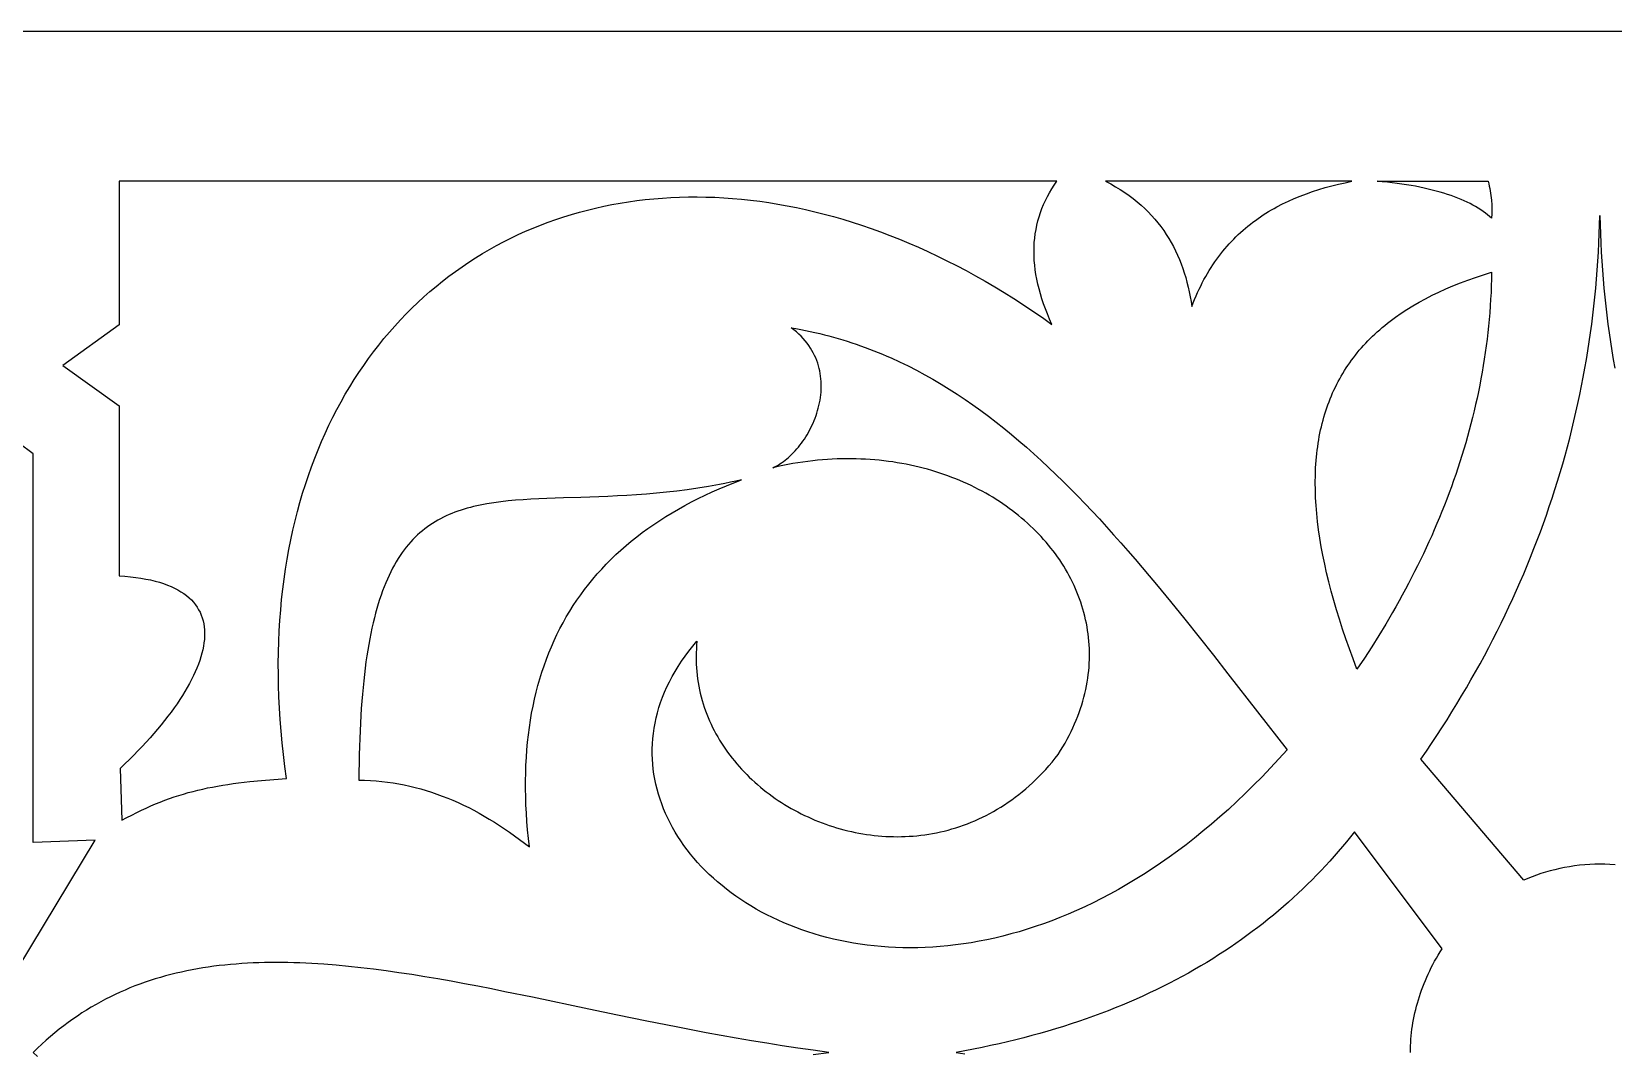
# Model space of a CAD drawing. Extents: x -186 to 189, y -31 to 29.
# Drawn here: x 95.76 to 142.24, y -1.28 to 28.72 of the extents above; entities that cross this region are included whole.
import ezdxf

# ---------------------------------------------------------------- set-up
doc = ezdxf.new("R2010")
doc.units = 0
doc.header["$MEASUREMENT"] = 0
doc.layers.add('LAYER_1', color=18, linetype='CONTINUOUS')

msp = doc.modelspace()

# ---------------------------------------------------------------- linework, layer by layer
at = {"layer": 'LAYER_1'}
for points in [[(-186.282, -31.278), (188.718, -31.278), (188.718, 28.722), (-186.282, 28.722)], [(96.684, 18.91), (98.331, 17.719), (98.331, 13.41), (98.331, 12.727), (98.502, 12.715), (98.666, 12.7), (98.824, 12.682), (98.976, 12.66), (99.121, 12.634), (99.26, 12.606), (99.392, 12.574), (99.519, 12.538), (99.639, 12.5), (99.754, 12.458), (99.862, 12.413), (99.964, 12.366), (100.061, 12.315), (100.151, 12.261), (100.236, 12.204), (100.315, 12.145), (100.388, 12.083), (100.456, 12.018), (100.518, 11.95), (100.574, 11.88), (100.625, 11.808), (100.671, 11.733), (100.711, 11.655), (100.746, 11.575), (100.775, 11.493), (100.799, 11.408), (100.819, 11.321), (100.833, 11.233), (100.841, 11.142), (100.845, 11.049), (100.844, 10.954), (100.838, 10.857), (100.827, 10.758), (100.812, 10.657), (100.791, 10.555), (100.766, 10.451), (100.736, 10.345), (100.702, 10.238), (100.663, 10.129), (100.62, 10.018), (100.572, 9.907), (100.52, 9.794), (100.463, 9.679), (100.402, 9.563), (100.337, 9.446), (100.268, 9.328), (100.194, 9.209), (100.117, 9.089), (100.035, 8.968), (99.95, 8.845), (99.86, 8.722), (99.767, 8.599), (99.67, 8.474), (99.569, 8.349), (99.465, 8.223), (99.356, 8.096), (99.245, 7.969), (99.129, 7.841), (99.011, 7.713), (98.888, 7.585), (98.763, 7.456), (98.634, 7.327), (98.501, 7.198), (98.366, 7.069), (98.418, 5.545), (98.564, 5.623), (98.708, 5.698), (98.85, 5.769), (98.991, 5.837), (99.131, 5.902), (99.269, 5.963), (99.407, 6.022), (99.544, 6.078), (99.681, 6.13), (99.817, 6.18), (99.954, 6.228), (100.091, 6.272), (100.229, 6.315), (100.367, 6.355), (100.507, 6.392), (100.647, 6.428), (100.789, 6.461), (100.933, 6.492), (101.079, 6.521), (101.227, 6.549), (101.377, 6.575), (101.53, 6.599), (101.686, 6.622), (101.845, 6.643), (102.007, 6.662), (102.173, 6.681), (102.516, 6.715), (102.875, 6.744), (103.253, 6.771), (103.205, 7.123), (103.163, 7.472), (103.126, 7.819), (103.094, 8.162), (103.067, 8.502), (103.046, 8.839), (103.03, 9.172), (103.019, 9.503), (103.013, 9.83), (103.012, 10.154), (103.016, 10.475), (103.025, 10.793), (103.039, 11.107), (103.058, 11.418), (103.082, 11.726), (103.11, 12.03), (103.144, 12.331), (103.181, 12.629), (103.224, 12.923), (103.271, 13.214), (103.323, 13.502), (103.379, 13.786), (103.439, 14.066), (103.504, 14.343), (103.574, 14.616), (103.648, 14.886), (103.726, 15.153), (103.808, 15.415), (103.894, 15.674), (103.985, 15.93), (104.08, 16.182), (104.178, 16.43), (104.281, 16.675), (104.388, 16.915), (104.498, 17.152), (104.613, 17.386), (104.731, 17.615), (104.854, 17.841), (104.979, 18.063), (105.109, 18.281), (105.242, 18.496), (105.379, 18.706), (105.52, 18.913), (105.664, 19.115), (105.811, 19.314), (105.962, 19.509), (106.116, 19.7), (106.274, 19.887), (106.435, 20.069), (106.599, 20.248), (106.766, 20.423), (106.937, 20.594), (107.11, 20.76), (107.287, 20.923), (107.467, 21.081), (107.649, 21.235), (107.835, 21.385), (108.024, 21.531), (108.215, 21.673), (108.409, 21.81), (108.606, 21.943), (108.806, 22.072), (109.008, 22.197), (109.213, 22.317), (109.421, 22.433), (109.631, 22.545), (109.843, 22.652), (110.058, 22.755), (110.276, 22.853), (110.496, 22.947), (110.718, 23.037), (110.942, 23.122), (111.169, 23.202), (111.397, 23.278), (111.628, 23.35), (111.861, 23.417), (112.096, 23.479), (112.333, 23.537), (112.572, 23.59), (112.813, 23.639), (113.056, 23.682), (113.301, 23.722), (113.547, 23.756), (113.795, 23.786), (114.045, 23.811), (114.296, 23.831), (114.549, 23.847), (114.804, 23.857), (115.06, 23.863), (115.317, 23.864), (115.576, 23.861), (115.837, 23.852), (116.098, 23.838), (116.361, 23.82), (116.625, 23.796), (116.891, 23.768), (117.157, 23.735), (117.425, 23.696), (117.693, 23.653), (117.963, 23.604), (118.234, 23.551), (118.505, 23.492), (118.778, 23.428), (119.051, 23.36), (119.325, 23.286), (119.6, 23.207), (119.876, 23.122), (120.152, 23.033), (120.429, 22.938), (120.706, 22.838), (120.984, 22.733), (121.262, 22.622), (121.541, 22.506), (121.82, 22.385), (122.1, 22.259), (122.38, 22.127), (122.66, 21.99), (122.94, 21.847), (123.22, 21.699), (123.501, 21.545), (123.782, 21.386), (124.062, 21.222), (124.343, 21.052), (124.624, 20.876), (124.904, 20.695), (125.184, 20.509), (125.465, 20.316), (125.745, 20.119), (125.676, 20.271), (125.612, 20.423), (125.553, 20.573), (125.498, 20.722), (125.449, 20.869), (125.404, 21.015), (125.364, 21.159), (125.329, 21.302), (125.299, 21.444), (125.274, 21.584), (125.253, 21.723), (125.237, 21.86), (125.225, 21.996), (125.219, 22.131), (125.217, 22.264), (125.219, 22.396), (125.226, 22.526), (125.238, 22.655), (125.255, 22.783), (125.276, 22.91), (125.302, 23.035), (125.332, 23.158), (125.367, 23.281), (125.407, 23.402), (125.451, 23.522), (125.499, 23.64), (125.552, 23.757), (125.61, 23.873), (125.672, 23.987), (125.738, 24.1), (125.809, 24.212), (125.885, 24.323), (98.331, 24.323), (98.331, 20.101)], [(134.557, 24.323), (127.322, 24.323), (127.47, 24.245), (127.612, 24.164), (127.75, 24.081), (127.882, 23.994), (128.009, 23.906), (128.132, 23.814), (128.249, 23.72), (128.362, 23.623), (128.47, 23.524), (128.574, 23.422), (128.673, 23.318), (128.768, 23.212), (128.859, 23.103), (128.945, 22.992), (129.027, 22.878), (129.105, 22.763), (129.178, 22.645), (129.248, 22.525), (129.314, 22.403), (129.377, 22.278), (129.435, 22.152), (129.49, 22.024), (129.541, 21.894), (129.589, 21.762), (129.633, 21.628), (129.674, 21.492), (129.712, 21.355), (129.746, 21.215), (129.777, 21.074), (129.806, 20.932), (129.831, 20.788), (129.853, 20.642), (129.894, 20.747), (129.935, 20.85), (129.978, 20.952), (130.022, 21.051), (130.068, 21.149), (130.115, 21.245), (130.162, 21.34), (130.211, 21.432), (130.262, 21.523), (130.313, 21.612), (130.366, 21.7), (130.42, 21.786), (130.474, 21.87), (130.531, 21.952), (130.588, 22.033), (130.646, 22.112), (130.705, 22.19), (130.766, 22.266), (130.828, 22.341), (130.89, 22.414), (130.954, 22.485), (131.019, 22.555), (131.085, 22.624), (131.152, 22.691), (131.22, 22.756), (131.289, 22.82), (131.359, 22.883), (131.43, 22.944), (131.502, 23.003), (131.574, 23.062), (131.648, 23.119), (131.723, 23.174), (131.799, 23.229), (131.876, 23.281), (131.953, 23.333), (132.032, 23.383), (132.111, 23.432), (132.192, 23.48), (132.273, 23.526), (132.355, 23.572), (132.522, 23.658), (132.692, 23.74), (132.865, 23.818), (133.041, 23.89), (133.221, 23.959), (133.403, 24.022), (133.589, 24.082), (133.777, 24.138), (133.968, 24.19), (134.162, 24.238), (134.358, 24.282)], [(138.66, 23.239), (138.603, 23.29), (138.543, 23.341), (138.479, 23.39), (138.413, 23.439), (138.343, 23.487), (138.27, 23.533), (138.193, 23.579), (138.114, 23.623), (138.031, 23.667), (137.945, 23.709), (137.857, 23.75), (137.765, 23.79), (137.669, 23.829), (137.571, 23.867), (137.47, 23.903), (137.366, 23.938), (137.259, 23.972), (137.148, 24.005), (137.035, 24.037), (136.919, 24.067), (136.8, 24.096), (136.678, 24.124), (136.553, 24.15), (136.425, 24.175), (136.295, 24.198), (136.161, 24.22), (136.025, 24.241), (135.886, 24.26), (135.744, 24.278), (135.599, 24.295), (135.451, 24.309), (135.301, 24.323), (138.559, 24.323), (138.577, 24.253), (138.593, 24.183), (138.608, 24.114), (138.621, 24.044), (138.632, 23.975), (138.642, 23.906), (138.657, 23.768), (138.666, 23.632), (138.669, 23.499), (138.667, 23.367)], [(134.705, 9.983), (134.591, 10.284), (134.483, 10.581), (134.38, 10.875), (134.283, 11.164), (134.191, 11.449), (134.105, 11.729), (134.025, 12.006), (133.95, 12.279), (133.88, 12.548), (133.816, 12.813), (133.758, 13.074), (133.705, 13.331), (133.658, 13.584), (133.616, 13.833), (133.58, 14.078), (133.55, 14.32), (133.525, 14.557), (133.506, 14.791), (133.492, 15.021), (133.484, 15.247), (133.481, 15.469), (133.484, 15.687), (133.493, 15.902), (133.507, 16.113), (133.526, 16.32), (133.538, 16.422), (133.552, 16.523), (133.566, 16.623), (133.583, 16.723), (133.6, 16.821), (133.619, 16.919), (133.639, 17.015), (133.661, 17.111), (133.684, 17.206), (133.709, 17.3), (133.735, 17.393), (133.762, 17.485), (133.791, 17.576), (133.821, 17.666), (133.852, 17.756), (133.885, 17.844), (133.92, 17.932), (133.955, 18.018), (133.992, 18.104), (134.031, 18.189), (134.071, 18.273), (134.112, 18.356), (134.155, 18.438), (134.199, 18.519), (134.244, 18.6), (134.291, 18.679), (134.34, 18.758), (134.389, 18.836), (134.44, 18.912), (134.493, 18.989), (134.547, 19.064), (134.602, 19.138), (134.659, 19.211), (134.717, 19.284), (134.776, 19.356), (134.837, 19.426), (134.9, 19.496), (134.963, 19.565), (135.029, 19.634), (135.095, 19.701), (135.163, 19.768), (135.232, 19.833), (135.303, 19.898), (135.375, 19.962), (135.449, 20.025), (135.524, 20.088), (135.6, 20.149), (135.678, 20.21), (135.757, 20.27), (135.838, 20.329), (136.003, 20.444), (136.174, 20.556), (136.35, 20.665), (136.533, 20.771), (136.72, 20.873), (136.914, 20.972), (137.113, 21.068), (137.318, 21.16), (137.528, 21.25), (137.744, 21.336), (137.966, 21.419), (138.193, 21.499), (138.426, 21.575), (138.664, 21.649), (138.66, 21.45), (138.654, 21.252), (138.646, 21.053), (138.635, 20.856), (138.623, 20.659), (138.608, 20.462), (138.592, 20.266), (138.573, 20.07), (138.552, 19.875), (138.529, 19.68), (138.505, 19.486), (138.478, 19.292), (138.449, 19.099), (138.419, 18.906), (138.386, 18.714), (138.351, 18.522), (138.315, 18.331), (138.277, 18.14), (138.236, 17.95), (138.194, 17.761), (138.15, 17.572), (138.104, 17.383), (138.057, 17.195), (138.007, 17.007), (137.956, 16.82), (137.903, 16.634), (137.848, 16.448), (137.791, 16.263), (137.733, 16.078), (137.673, 15.894), (137.611, 15.71), (137.547, 15.527), (137.482, 15.345), (137.415, 15.163), (137.347, 14.981), (137.277, 14.8), (137.205, 14.62), (137.132, 14.44), (137.057, 14.261), (136.98, 14.083), (136.902, 13.905), (136.822, 13.728), (136.741, 13.551), (136.658, 13.375), (136.574, 13.199), (136.488, 13.024), (136.401, 12.85), (136.312, 12.676), (136.222, 12.503), (136.13, 12.331), (136.037, 12.159), (135.943, 11.988), (135.847, 11.817), (135.75, 11.647), (135.551, 11.309), (135.348, 10.974), (135.139, 10.641), (134.924, 10.311)], [(117.539, 15.904), (117.592, 15.927), (117.644, 15.954), (117.697, 15.983), (117.749, 16.015), (117.801, 16.049), (117.853, 16.085), (117.904, 16.124), (117.956, 16.165), (118.006, 16.209), (118.056, 16.254), (118.105, 16.302), (118.154, 16.351), (118.202, 16.403), (118.249, 16.456), (118.295, 16.511), (118.34, 16.568), (118.385, 16.627), (118.428, 16.687), (118.47, 16.749), (118.51, 16.812), (118.55, 16.876), (118.588, 16.942), (118.624, 17.009), (118.66, 17.078), (118.693, 17.147), (118.725, 17.218), (118.755, 17.289), (118.784, 17.362), (118.811, 17.435), (118.836, 17.509), (118.858, 17.584), (118.879, 17.66), (118.898, 17.736), (118.915, 17.812), (118.929, 17.889), (118.941, 17.967), (118.951, 18.045), (118.958, 18.123), (118.963, 18.201), (118.965, 18.279), (118.965, 18.358), (118.962, 18.436), (118.956, 18.514), (118.948, 18.593), (118.936, 18.671), (118.922, 18.748), (118.904, 18.825), (118.884, 18.902), (118.86, 18.979), (118.833, 19.055), (118.803, 19.13), (118.769, 19.204), (118.732, 19.278), (118.692, 19.351), (118.648, 19.423), (118.601, 19.494), (118.549, 19.564), (118.494, 19.633), (118.435, 19.701), (118.373, 19.767), (118.306, 19.833), (118.236, 19.897), (118.161, 19.959), (118.082, 20.02), (118.223, 19.995), (118.364, 19.969), (118.504, 19.941), (118.643, 19.912), (118.781, 19.881), (118.919, 19.848), (119.056, 19.814), (119.192, 19.779), (119.327, 19.742), (119.461, 19.704), (119.595, 19.664), (119.728, 19.622), (119.86, 19.579), (119.991, 19.535), (120.122, 19.49), (120.252, 19.442), (120.382, 19.394), (120.511, 19.344), (120.639, 19.293), (120.766, 19.24), (120.893, 19.186), (121.019, 19.13), (121.269, 19.015), (121.517, 18.895), (121.763, 18.77), (122.006, 18.639), (122.247, 18.503), (122.486, 18.363), (122.723, 18.217), (122.958, 18.067), (123.19, 17.912), (123.422, 17.752), (123.651, 17.587), (123.878, 17.418), (124.104, 17.245), (124.329, 17.067), (124.551, 16.885), (124.773, 16.699), (124.993, 16.509), (125.212, 16.315), (125.43, 16.117), (125.646, 15.914), (125.862, 15.709), (126.076, 15.499), (126.29, 15.286), (126.503, 15.069), (126.715, 14.849), (126.926, 14.626), (127.137, 14.399), (127.348, 14.169), (127.557, 13.936), (127.767, 13.7), (127.976, 13.461), (128.185, 13.219), (128.394, 12.974), (128.603, 12.727), (128.812, 12.477), (129.23, 11.969), (129.649, 11.452), (130.069, 10.926), (130.491, 10.391), (130.917, 9.849), (132.656, 7.618), (132.411, 7.346), (132.165, 7.08), (131.918, 6.823), (131.671, 6.572), (131.423, 6.329), (131.176, 6.093), (130.927, 5.864), (130.679, 5.643), (130.43, 5.428), (130.181, 5.22), (129.932, 5.019), (129.683, 4.825), (129.434, 4.638), (129.185, 4.457), (128.936, 4.283), (128.688, 4.115), (128.439, 3.954), (128.191, 3.799), (127.943, 3.651), (127.696, 3.508), (127.448, 3.372), (127.202, 3.243), (126.956, 3.119), (126.711, 3.001), (126.466, 2.889), (126.222, 2.783), (125.979, 2.683), (125.736, 2.589), (125.495, 2.5), (125.254, 2.417), (125.015, 2.339), (124.777, 2.267), (124.539, 2.201), (124.303, 2.139), (124.068, 2.083), (123.834, 2.032), (123.602, 1.987), (123.371, 1.946), (123.142, 1.911), (122.914, 1.88), (122.688, 1.854), (122.463, 1.833), (122.24, 1.817), (122.018, 1.805), (121.799, 1.799), (121.581, 1.796), (121.365, 1.798), (121.151, 1.805), (120.939, 1.816), (120.73, 1.831), (120.522, 1.85), (120.316, 1.874), (120.113, 1.902), (119.912, 1.933), (119.714, 1.969), (119.517, 2.009), (119.324, 2.052), (119.132, 2.099), (118.944, 2.15), (118.758, 2.205), (118.574, 2.263), (118.393, 2.324), (118.216, 2.389), (118.041, 2.457), (117.868, 2.529), (117.699, 2.604), (117.533, 2.682), (117.37, 2.763), (117.21, 2.847), (117.053, 2.934), (116.9, 3.024), (116.75, 3.117), (116.603, 3.213), (116.459, 3.311), (116.319, 3.412), (116.183, 3.516), (116.05, 3.622), (115.92, 3.73), (115.795, 3.841), (115.673, 3.954), (115.555, 4.07), (115.441, 4.187), (115.33, 4.307), (115.224, 4.429), (115.121, 4.552), (115.023, 4.678), (114.929, 4.805), (114.839, 4.935), (114.753, 5.066), (114.672, 5.198), (114.595, 5.332), (114.522, 5.468), (114.454, 5.605), (114.39, 5.744), (114.331, 5.884), (114.277, 6.025), (114.227, 6.167), (114.182, 6.311), (114.142, 6.455), (114.106, 6.6), (114.076, 6.747), (114.05, 6.894), (114.03, 7.042), (114.015, 7.191), (114.004, 7.34), (113.999, 7.49), (114, 7.641), (114.005, 7.792), (114.016, 7.943), (114.032, 8.095), (114.054, 8.247), (114.081, 8.399), (114.114, 8.551), (114.152, 8.704), (114.197, 8.856), (114.246, 9.008), (114.302, 9.16), (114.364, 9.312), (114.431, 9.464), (114.505, 9.615), (114.584, 9.766), (114.67, 9.917), (114.762, 10.067), (114.859, 10.216), (114.964, 10.365), (115.074, 10.513), (115.191, 10.66), (115.314, 10.806), (115.303, 10.693), (115.296, 10.58), (115.291, 10.468), (115.288, 10.356), (115.289, 10.245), (115.292, 10.134), (115.297, 10.024), (115.306, 9.915), (115.317, 9.807), (115.331, 9.699), (115.347, 9.592), (115.365, 9.485), (115.386, 9.38), (115.41, 9.275), (115.436, 9.171), (115.464, 9.068), (115.495, 8.965), (115.528, 8.864), (115.563, 8.763), (115.601, 8.663), (115.641, 8.565), (115.682, 8.467), (115.727, 8.37), (115.773, 8.274), (115.821, 8.179), (115.871, 8.085), (115.924, 7.992), (115.978, 7.9), (116.034, 7.81), (116.093, 7.72), (116.153, 7.631), (116.215, 7.544), (116.279, 7.458), (116.344, 7.373), (116.412, 7.289), (116.481, 7.206), (116.552, 7.125), (116.624, 7.045), (116.698, 6.966), (116.774, 6.888), (116.851, 6.812), (116.93, 6.737), (117.011, 6.663), (117.092, 6.591), (117.176, 6.52), (117.26, 6.451), (117.346, 6.383), (117.434, 6.317), (117.523, 6.252), (117.613, 6.188), (117.704, 6.126), (117.796, 6.066), (117.89, 6.007), (117.985, 5.949), (118.081, 5.894), (118.178, 5.839), (118.276, 5.787), (118.375, 5.736), (118.475, 5.687), (118.576, 5.64), (118.678, 5.594), (118.781, 5.55), (118.885, 5.508), (118.989, 5.467), (119.095, 5.428), (119.201, 5.391), (119.307, 5.356), (119.415, 5.323), (119.523, 5.292), (119.632, 5.263), (119.742, 5.235), (119.852, 5.209), (119.962, 5.186), (120.073, 5.164), (120.185, 5.145), (120.297, 5.127), (120.409, 5.111), (120.522, 5.098), (120.635, 5.086), (120.748, 5.077), (120.862, 5.07), (120.976, 5.065), (121.09, 5.062), (121.205, 5.061), (121.319, 5.062), (121.434, 5.066), (121.549, 5.072), (121.663, 5.08), (121.778, 5.09), (121.893, 5.103), (122.008, 5.118), (122.122, 5.135), (122.237, 5.155), (122.351, 5.177), (122.466, 5.201), (122.58, 5.228), (122.694, 5.257), (122.807, 5.289), (122.92, 5.323), (123.033, 5.36), (123.146, 5.399), (123.258, 5.44), (123.37, 5.485), (123.481, 5.531), (123.592, 5.581), (123.702, 5.633), (123.812, 5.688), (123.921, 5.745), (124.029, 5.805), (124.137, 5.867), (124.244, 5.933), (124.351, 6.001), (124.456, 6.072), (124.561, 6.145), (124.665, 6.222), (124.769, 6.301), (124.871, 6.383), (124.972, 6.468), (125.073, 6.556), (125.172, 6.646), (125.271, 6.74), (125.368, 6.837), (125.465, 6.936), (125.56, 7.038), (125.654, 7.144), (125.747, 7.252), (125.839, 7.364), (125.929, 7.478), (126, 7.59), (126.067, 7.702), (126.132, 7.814), (126.194, 7.926), (126.252, 8.039), (126.308, 8.151), (126.361, 8.263), (126.411, 8.375), (126.458, 8.488), (126.503, 8.6), (126.544, 8.712), (126.583, 8.824), (126.619, 8.936), (126.653, 9.048), (126.683, 9.16), (126.711, 9.271), (126.737, 9.383), (126.759, 9.494), (126.779, 9.605), (126.796, 9.716), (126.811, 9.826), (126.823, 9.936), (126.833, 10.046), (126.84, 10.156), (126.845, 10.265), (126.847, 10.374), (126.846, 10.482), (126.844, 10.591), (126.838, 10.698), (126.831, 10.805), (126.82, 10.912), (126.808, 11.018), (126.793, 11.124), (126.776, 11.229), (126.756, 11.334), (126.734, 11.438), (126.71, 11.542), (126.684, 11.645), (126.655, 11.747), (126.625, 11.849), (126.592, 11.95), (126.556, 12.05), (126.519, 12.15), (126.479, 12.248), (126.438, 12.347), (126.394, 12.444), (126.348, 12.541), (126.3, 12.636), (126.25, 12.731), (126.199, 12.825), (126.145, 12.919), (126.089, 13.011), (126.031, 13.102), (125.971, 13.193), (125.909, 13.283), (125.845, 13.371), (125.78, 13.459), (125.712, 13.545), (125.643, 13.631), (125.572, 13.715), (125.499, 13.799), (125.424, 13.881), (125.348, 13.963), (125.27, 14.043), (125.19, 14.122), (125.108, 14.2), (125.025, 14.276), (124.94, 14.352), (124.853, 14.426), (124.765, 14.499), (124.675, 14.57), (124.584, 14.641), (124.491, 14.71), (124.396, 14.778), (124.3, 14.844), (124.202, 14.909), (124.103, 14.973), (124.003, 15.035), (123.901, 15.096), (123.797, 15.155), (123.692, 15.213), (123.586, 15.269), (123.479, 15.324), (123.37, 15.378), (123.259, 15.43), (123.148, 15.48), (123.035, 15.528), (122.921, 15.575), (122.805, 15.621), (122.689, 15.665), (122.571, 15.707), (122.452, 15.747), (122.331, 15.786), (122.21, 15.823), (122.088, 15.858), (121.964, 15.891), (121.839, 15.923), (121.713, 15.953), (121.587, 15.981), (121.459, 16.007), (121.33, 16.031), (121.2, 16.053), (121.069, 16.074), (120.937, 16.092), (120.805, 16.109), (120.671, 16.123), (120.536, 16.136), (120.401, 16.146), (120.265, 16.155), (120.127, 16.161), (119.99, 16.166), (119.851, 16.168), (119.711, 16.168), (119.571, 16.166), (119.43, 16.162), (119.288, 16.156), (119.146, 16.148), (119.003, 16.137), (118.859, 16.124), (118.715, 16.109), (118.57, 16.091), (118.424, 16.072), (118.278, 16.049), (118.131, 16.025), (117.984, 15.998), (117.836, 15.969), (117.688, 15.938)], [(94.968, 0.544), (97.631, 4.958), (95.809, 4.888), (95.809, 16.309), (94.968, 16.939), (94.128, 16.309), (94.128, 4.888), (92.306, 4.958)], [(110.388, 4.759), (110.36, 5.011), (110.336, 5.262), (110.316, 5.509), (110.3, 5.754), (110.288, 5.996), (110.28, 6.236), (110.276, 6.472), (110.276, 6.706), (110.28, 6.938), (110.288, 7.167), (110.3, 7.393), (110.316, 7.616), (110.336, 7.837), (110.36, 8.054), (110.388, 8.27), (110.42, 8.482), (110.456, 8.692), (110.496, 8.9), (110.54, 9.104), (110.588, 9.306), (110.64, 9.505), (110.696, 9.702), (110.756, 9.896), (110.82, 10.087), (110.888, 10.275), (110.959, 10.461), (111.035, 10.644), (111.115, 10.825), (111.199, 11.003), (111.286, 11.178), (111.378, 11.35), (111.474, 11.52), (111.573, 11.687), (111.677, 11.852), (111.784, 12.013), (111.896, 12.173), (112.011, 12.329), (112.131, 12.483), (112.254, 12.634), (112.381, 12.782), (112.513, 12.928), (112.648, 13.071), (112.787, 13.212), (112.93, 13.35), (113.078, 13.485), (113.229, 13.617), (113.384, 13.747), (113.543, 13.875), (113.706, 13.999), (113.873, 14.121), (114.043, 14.24), (114.218, 14.357), (114.397, 14.471), (114.58, 14.582), (114.766, 14.691), (114.957, 14.797), (115.151, 14.9), (115.35, 15.001), (115.552, 15.099), (115.759, 15.194), (115.969, 15.287), (116.183, 15.377), (116.401, 15.464), (116.623, 15.549), (116.459, 15.512), (116.295, 15.477), (116.133, 15.443), (115.972, 15.412), (115.652, 15.354), (115.337, 15.303), (115.026, 15.258), (114.72, 15.218), (114.417, 15.184), (114.12, 15.155), (113.827, 15.129), (113.538, 15.108), (113.254, 15.09), (112.974, 15.075), (112.699, 15.062), (112.429, 15.051), (111.902, 15.033), (111.394, 15.017), (110.905, 15), (110.667, 14.99), (110.435, 14.978), (110.207, 14.964), (109.984, 14.947), (109.766, 14.927), (109.553, 14.903), (109.345, 14.875), (109.142, 14.842), (109.042, 14.824), (108.944, 14.805), (108.847, 14.784), (108.751, 14.762), (108.656, 14.738), (108.563, 14.713), (108.471, 14.686), (108.38, 14.658), (108.29, 14.628), (108.202, 14.596), (108.115, 14.562), (108.029, 14.526), (107.945, 14.488), (107.862, 14.449), (107.78, 14.407), (107.699, 14.363), (107.62, 14.317), (107.542, 14.269), (107.466, 14.218), (107.391, 14.165), (107.317, 14.11), (107.244, 14.052), (107.173, 13.991), (107.103, 13.929), (107.034, 13.863), (106.967, 13.795), (106.901, 13.723), (106.837, 13.65), (106.773, 13.573), (106.711, 13.493), (106.651, 13.41), (106.592, 13.324), (106.534, 13.235), (106.478, 13.143), (106.422, 13.048), (106.369, 12.949), (106.316, 12.848), (106.265, 12.742), (106.216, 12.633), (106.168, 12.521), (106.121, 12.405), (106.076, 12.286), (106.032, 12.162), (105.989, 12.035), (105.948, 11.905), (105.908, 11.77), (105.87, 11.631), (105.833, 11.489), (105.797, 11.342), (105.763, 11.191), (105.73, 11.036), (105.699, 10.877), (105.669, 10.714), (105.641, 10.546), (105.614, 10.374), (105.588, 10.198), (105.564, 10.017), (105.541, 9.831), (105.52, 9.641), (105.5, 9.446), (105.482, 9.246), (105.465, 9.042), (105.45, 8.832), (105.436, 8.618), (105.423, 8.399), (105.412, 8.175), (105.403, 7.945), (105.395, 7.711), (105.388, 7.471), (105.383, 7.226), (105.38, 6.976), (105.378, 6.721), (105.548, 6.718), (105.717, 6.711), (105.885, 6.699), (106.052, 6.684), (106.218, 6.665), (106.384, 6.641), (106.548, 6.614), (106.712, 6.582), (106.874, 6.547), (107.036, 6.508), (107.197, 6.465), (107.357, 6.419), (107.516, 6.368), (107.674, 6.314), (107.831, 6.256), (107.988, 6.195), (108.143, 6.13), (108.298, 6.062), (108.453, 5.99), (108.606, 5.914), (108.758, 5.836), (108.91, 5.754), (109.061, 5.668), (109.211, 5.58), (109.361, 5.488), (109.51, 5.393), (109.658, 5.295), (109.805, 5.194), (109.952, 5.089), (110.098, 4.982), (110.243, 4.872)]]:
    msp.add_lwpolyline(points, close=True, dxfattribs=at)
for points in [[(142.289, 4.234), (142.14, 4.246), (141.991, 4.253), (141.843, 4.257), (141.695, 4.253), (141.546, 4.246), (141.398, 4.234), (141.249, 4.219), (141.101, 4.2), (140.954, 4.178), (140.808, 4.152), (140.663, 4.123), (140.521, 4.091), (140.381, 4.056), (140.244, 4.017), (140.109, 3.976), (139.978, 3.931), (139.851, 3.884), (139.728, 3.834), (139.609, 3.782), (136.588, 7.34), (136.746, 7.57), (136.901, 7.801), (137.054, 8.032), (137.205, 8.264), (137.353, 8.497), (137.499, 8.73), (137.642, 8.964), (137.783, 9.199), (137.921, 9.434), (138.057, 9.67), (138.191, 9.906), (138.322, 10.143), (138.451, 10.381), (138.577, 10.619), (138.701, 10.858), (138.823, 11.097), (138.942, 11.337), (139.059, 11.578), (139.173, 11.819), (139.285, 12.061), (139.395, 12.304), (139.502, 12.547), (139.607, 12.791), (139.709, 13.035), (139.809, 13.28), (139.907, 13.526), (140.002, 13.772), (140.095, 14.019), (140.185, 14.266), (140.273, 14.514), (140.359, 14.763), (140.442, 15.012), (140.523, 15.262), (140.601, 15.513), (140.677, 15.764), (140.751, 16.016), (140.822, 16.268), (140.891, 16.521), (140.957, 16.775), (141.021, 17.029), (141.083, 17.284), (141.142, 17.54), (141.199, 17.796), (141.254, 18.053), (141.306, 18.31), (141.355, 18.568), (141.403, 18.826), (141.448, 19.086), (141.49, 19.345), (141.53, 19.606), (141.568, 19.867), (141.604, 20.128), (141.637, 20.391), (141.667, 20.653), (141.696, 20.917), (141.722, 21.181), (141.745, 21.446), (141.766, 21.711), (141.785, 21.977), (141.801, 22.243), (141.815, 22.511), (141.827, 22.778), (141.836, 23.047), (141.843, 23.316), (141.85, 23.047), (141.859, 22.778), (141.871, 22.511), (141.885, 22.243), (141.902, 21.977), (141.92, 21.711), (141.942, 21.446), (141.965, 21.181), (141.991, 20.917), (142.019, 20.653), (142.05, 20.391), (142.083, 20.128), (142.118, 19.867), (142.156, 19.606), (142.196, 19.345), (142.239, 19.086), (142.284, 18.826)], [(136.279, -1.278), (136.28, -1.181), (136.282, -1.084), (136.287, -0.987), (136.293, -0.89), (136.301, -0.793), (136.311, -0.696), (136.323, -0.6), (136.337, -0.503), (136.352, -0.406), (136.369, -0.31), (136.388, -0.213), (136.409, -0.117), (136.432, -0.021), (136.456, 0.075), (136.483, 0.171), (136.511, 0.267), (136.541, 0.362), (136.572, 0.458), (136.606, 0.553), (136.641, 0.648), (136.678, 0.742), (136.717, 0.837), (136.758, 0.931), (136.801, 1.025), (136.845, 1.119), (136.891, 1.212), (136.939, 1.305), (136.989, 1.398), (137.041, 1.491), (137.094, 1.583), (137.15, 1.675), (137.207, 1.766), (134.635, 5.203), (134.519, 5.057), (134.401, 4.913), (134.281, 4.769), (134.159, 4.626), (134.035, 4.485), (133.91, 4.345), (133.782, 4.206), (133.653, 4.068), (133.522, 3.932), (133.388, 3.796), (133.253, 3.662), (133.116, 3.529), (132.977, 3.397), (132.836, 3.267), (132.692, 3.138), (132.547, 3.01), (132.4, 2.884), (132.251, 2.759), (132.099, 2.635), (131.946, 2.513), (131.79, 2.392), (131.632, 2.272), (131.472, 2.154), (131.31, 2.037), (131.146, 1.922), (130.98, 1.808), (130.812, 1.696), (130.641, 1.585), (130.468, 1.475), (130.293, 1.368), (130.116, 1.261), (129.936, 1.157), (129.754, 1.054), (129.57, 0.952), (129.384, 0.852), (129.195, 0.754), (129.004, 0.657), (128.811, 0.562), (128.615, 0.469), (128.417, 0.377), (128.217, 0.287), (128.014, 0.199), (127.809, 0.112), (127.602, 0.027), (127.392, -0.056), (127.179, -0.137), (126.964, -0.216), (126.747, -0.294), (126.527, -0.37), (126.305, -0.444), (126.08, -0.516), (125.853, -0.586), (125.623, -0.655), (125.391, -0.721), (125.156, -0.786), (124.919, -0.848), (124.679, -0.909), (124.436, -0.968), (124.191, -1.025), (123.943, -1.079), (123.692, -1.132), (123.439, -1.183), (123.184, -1.232), (122.925, -1.278), (123.184, -1.325)], [(118.73, -1.339), (119.19, -1.278), (118.73, -1.217), (118.273, -1.152), (117.818, -1.084), (117.366, -1.012), (116.916, -0.938), (116.469, -0.861), (116.024, -0.781), (115.582, -0.7), (115.142, -0.617), (114.705, -0.532), (113.838, -0.359), (112.983, -0.183), (112.138, -0.006), (110.482, 0.34), (109.672, 0.505), (109.271, 0.585), (108.874, 0.663), (108.479, 0.738), (108.088, 0.81), (107.699, 0.879), (107.314, 0.944), (106.932, 1.006), (106.553, 1.064), (106.178, 1.117), (105.806, 1.166), (105.437, 1.211), (105.071, 1.25), (104.709, 1.284), (104.35, 1.312), (103.994, 1.335), (103.818, 1.344), (103.643, 1.351), (103.468, 1.357), (103.294, 1.361), (103.121, 1.364), (102.949, 1.365), (102.778, 1.364), (102.608, 1.361), (102.438, 1.356), (102.27, 1.35), (102.102, 1.342), (101.936, 1.331), (101.77, 1.319), (101.605, 1.305), (101.441, 1.289), (101.278, 1.271), (101.116, 1.251), (100.955, 1.228), (100.795, 1.204), (100.636, 1.177), (100.478, 1.148), (100.32, 1.117), (100.164, 1.083), (100.008, 1.047), (99.854, 1.009), (99.7, 0.969), (99.548, 0.926), (99.396, 0.88), (99.246, 0.832), (99.096, 0.782), (98.947, 0.729), (98.8, 0.673), (98.653, 0.615), (98.507, 0.554), (98.363, 0.49), (98.219, 0.424), (98.076, 0.355), (97.935, 0.283), (97.794, 0.208), (97.655, 0.13), (97.516, 0.05), (97.378, -0.034), (97.242, -0.12), (97.106, -0.21), (96.972, -0.303), (96.838, -0.398), (96.706, -0.497), (96.575, -0.599), (96.444, -0.704), (96.315, -0.812), (96.187, -0.924), (96.06, -1.039), (95.934, -1.157), (95.809, -1.278), (95.934, -1.4)]]:
    msp.add_lwpolyline(points, dxfattribs=at)

doc.saveas('drawing.dxf')
